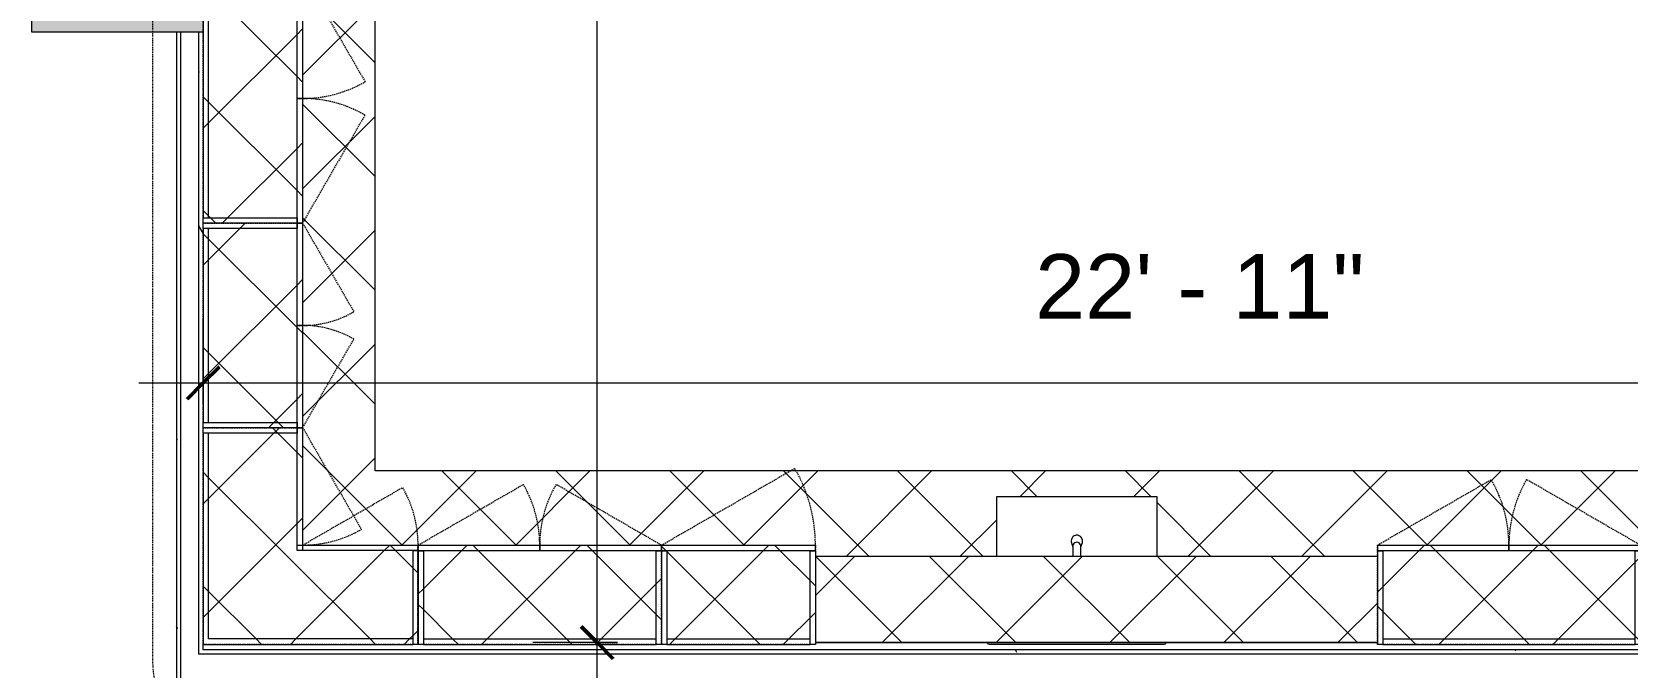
# Model space of a CAD drawing. Header units: inches. Extents: x 6664 to 8130, y 209 to 1287.
# Drawn here: x 7410.1 to 7632.9, y 619.3 to 708.1 of the extents above; entities that cross this region are included whole.
import ezdxf

# ---------------------------------------------------------------- set-up
doc = ezdxf.new("R2010")
doc.units = ezdxf.units.IN
doc.header["$MEASUREMENT"] = 0
for name, pattern in [('Dash', [0.25, 0.125, -0.125]), ('Dash Dot 3_16_', [0.3125, 0.1875, -0.0625, 0, -0.0625]), ('Hidden', [0.28125, 0.1875, -0.09375])]:
    doc.linetypes.add(name, pattern=pattern)
for name, color, linetype, lineweight in [('A-ANNO-DIMS', 211, 'Continuous', 9), ('A-ANNO-DIMS-96', 211, 'Continuous', 9), ('A-ANNO-SYMB', 150, 'Continuous', 9), ('A-WALL', 113, 'Continuous', 13), ('A-WALL-PATT', 111, 'Continuous', 13), ('I-WALL', 2, 'Continuous', 9), ('P-SANR-FIXT', 6, 'Continuous', 13), ('Q-CASE', 31, 'Continuous', 9), ('Q-CASE-HDLN', 31, 'Dash', 9), ('S-COLS', 52, 'Continuous', 13)]:
    doc.layers.add(name, color=color, linetype=linetype, lineweight=lineweight)
doc.styles.add('Swis721 Lt BT', font='swissl.ttf', dxfattribs={"height": 9})
doc.dimstyles.new('OTJ_-_3_32__Linear__1_2__Tolerance', dxfattribs={"dimscale": 12, "dimtxt": 9.497835, "dimasz": 0.375, "dimexe": 0.75, "dimexo": 0.5, "dimgap": 0.5, "dimtad": 1, "dimdec": 1, "dimrnd": 0.5, "dimzin": 3, "dimdsep": 46, "dimlunit": 4, "dimtxsty": 'Swis721 Lt BT', "dimblk1": 'OBLIQUE', "dimblk2": 'OBLIQUE', "dimsah": 1, "dimcen": 0.09, "dimdle": 0.75, "dimazin": 0, "dimtfac": 1, "dimtdec": 4, "dimtix": 1, "dimtmove": 0, "dimatfit": 3, "dimfxl": 1, "dimtvp": 1, "dimfrac": 2, "dimtolj": 1, "dimtzin": 0, "dimarcsym": 2})
doc.dimstyles.new('OTJ_-_3_32__Linear__1__Tolerance', dxfattribs={"dimscale": 12, "dimtxt": 9.497835, "dimasz": 0.375, "dimexe": 0.75, "dimexo": 0.5, "dimgap": 0.5, "dimtad": 1, "dimdec": 0, "dimzin": 3, "dimdsep": 46, "dimlunit": 4, "dimtxsty": 'Swis721 Lt BT', "dimblk1": 'OBLIQUE', "dimblk2": 'OBLIQUE', "dimsah": 1, "dimcen": 0.09, "dimdle": 0.75, "dimazin": 0, "dimtfac": 1, "dimtdec": 4, "dimtix": 1, "dimtmove": 0, "dimatfit": 3, "dimfxl": 1, "dimtvp": 1, "dimfrac": 2, "dimtolj": 1, "dimtzin": 0, "dimarcsym": 2})
pattern_1 = [(0, (0, 0), (30.72, 7.68), [1.267, -21.773, 1.267, -21.773, -122.88]), (0, (0, 0), (30.72, 7.68), [-46.08, 1.267, -44.813, 1.267, -21.773, -53.76]), (0, (0, 0), (30.72, 7.68), [-115.2, 1.267, -14.093, 1.267, -37.133]), (120, (11.52, 3.84), (-22.011075, 22.7643004), [1.267, -21.773, 1.267, -21.773, -122.88]), (120, (11.52, 3.84), (-22.011075, 22.7643004), [-46.08, 1.267, -44.813, 1.267, -21.773, -53.76]), (120, (11.52, 3.84), (-22.011075, 22.7643004), [-115.2, 1.267, -14.093, 1.267, -37.133]), (240, (15.36, 19.2), (-8.708925, -30.4443004), [1.267, -21.773, 1.267, -21.773, -122.88]), (240, (15.36, 19.2), (-8.708925, -30.4443004), [-46.08, 1.267, -44.813, 1.267, -21.773, -53.76]), (240, (15.36, 19.2), (-8.708925, -30.4443004), [-115.2, 1.267, -14.093, 1.267, -37.133])]
pattern_2 = [(225, (7499.984, 620.122), (7.954951, -7.954951), []), (315, (7499.984, 620.122), (7.954951, 7.954951), [])]
pattern_3 = [(315, (-650.777, 7431.627), (7.954951, 7.954951), []), (45, (-650.777, 7431.627), (-7.954951, 7.954951), [])]
pattern_4 = [(315, (-679.371, 7431.627), (7.954951, 7.954951), []), (45, (-679.371, 7431.627), (-7.954951, 7.954951), [])]
pattern_5 = [(315, (-620.495, 7431.627), (7.954951, 7.954951), []), (45, (-620.495, 7431.627), (-7.954951, 7.954951), [])]
pattern_6 = [(225, (7521.487, 620.122), (7.954951, -7.954951), []), (315, (7521.487, 620.122), (7.954951, 7.954951), [])]
pattern_7 = [(225, (7636.734, 620.122), (7.954951, -7.954951), []), (315, (7636.734, 620.122), (7.954951, 7.954951), [])]

# ---------------------------------------------------------------- blocks, each defined once
blk = doc.blocks.new('Concrete-Rectangular-Column - 24 x 24-V4-11th FLOOR CONSTRUCTION')
at = {"layer": 'S-COLS', "lineweight": 9}
blk.add_hatch(color=7, dxfattribs=at).paths.add_polyline_path([(-1.37, -12), (12, -12), (12, 12), (-12, 12), (-12, -12)], flags=0)
at = {"layer": 'S-COLS', "color": 8, "lineweight": 20}
for p, q in [((12, 12), (-12, 12)), ((-12, 12), (-12, -12)), ((-12, -12), (12, -12))]:
    blk.add_line(p, q, dxfattribs=at)
blk = doc.blocks.new('OPEN SHELF2 - OPEN SHELF-7792715-11th FLOOR CONSTRUCTION')
at = {"layer": 'Q-CASE'}
h = blk.add_hatch(dxfattribs=at)
h.set_pattern_fill('FP_11', color=256, style=0, pattern_type=2)
h.set_pattern_definition([(45, (-19.063, 43.397), (-7.954951, 7.954951), []), (135, (-19.063, 43.397), (-7.954951, -7.954951), [])])
h.paths.add_polyline_path([(7531.51, 666.18), (7578.93, 666.18), (7578.93, 678.18), (7500.43, 678.18), (7500.43, 666.18), (7525.75, 666.18)], flags=0)
for p, q in [((7578.93, 678.18), (7500.43, 678.18)), ((7500.43, 666.18), (7578.93, 666.18))]:
    blk.add_line(p, q, dxfattribs=at)
blk = doc.blocks.new('CW Cupbd Ohead1 - 37_h x 13 7_8_d - 2 Doors - 1 Shelf-8392833-11th FLOOR CONSTRUCTION')
at = {"layer": 'Q-CASE'}
h = blk.add_hatch(dxfattribs=at)
h.set_pattern_fill('FP_12', color=256, style=0, pattern_type=2)
h.set_pattern_definition(pattern_2)
h.paths.add_polyline_path([(2.75, -2.36), (2, -2.36), (2, -15.45), (2.75, -15.45), (2.75, -2.62)], flags=0)
h = blk.add_hatch(dxfattribs=at)
h.set_pattern_fill('FP_12', color=256, style=0, pattern_type=2)
h.set_pattern_definition(pattern_2)
h.paths.add_polyline_path([(27.38, -2.36), (2.75, -2.36), (2.75, -3.11), (35.25, -3.11), (35.25, -2.36)], flags=0)
h = blk.add_hatch(dxfattribs=at)
h.set_pattern_fill('FP_12', color=256, style=0, pattern_type=2)
h.set_pattern_definition(pattern_2)
h.paths.add_polyline_path([(35.25, -3.11), (2.75, -3.11), (2.75, -15.45), (35.25, -15.45), (35.25, -3.49)], flags=0)
h = blk.add_hatch(dxfattribs=at)
h.set_pattern_fill('FP_12', color=256, style=0, pattern_type=2)
h.set_pattern_definition(pattern_2)
h.paths.add_polyline_path([(36, -2.36), (35.25, -2.37), (35.25, -15.45), (36, -15.45), (36, -2.37)], flags=0)
h = blk.add_hatch(dxfattribs=at)
h.set_pattern_fill('FP_12', color=256, style=0, pattern_type=2)
h.set_pattern_definition(pattern_2)
h.paths.add_polyline_path([(2, -15.45), (2, -16.24), (19, -16.24), (19, -15.45), (2.75, -15.45)], flags=0)
h = blk.add_hatch(dxfattribs=at)
h.set_pattern_fill('FP_12', color=256, style=0, pattern_type=2)
h.set_pattern_definition(pattern_2)
h.paths.add_polyline_path([(36, -15.45), (19, -15.45), (19, -16.24), (36, -16.24), (36, -15.49)], flags=0)
for p, q in [((2, -2.36), (2.75, -2.36)), ((2, -15.45), (2, -2.36)), ((2.75, -2.36), (2.75, -15.45)), ((35.25, -2.36), (2.75, -2.36)), ((2.75, -3.11), (35.25, -3.11)), ((35.25, -2.36), (36, -2.36)), ((35.25, -15.45), (35.25, -2.36)), ((36, -15.45), (36, -2.36)), ((2, -15.45), (19, -15.45)), ((2, -15.45), (2, -16.24)), ((2.75, -15.45), (2, -15.45)), ((19, -16.24), (19, -15.45)), ((19, -15.45), (36, -15.45)), ((19, -15.45), (19, -16.24)), ((36, -15.45), (35.25, -15.45)), ((36, -16.24), (36, -15.45)), ((19, -16.24), (2, -16.24)), ((36, -16.24), (19, -16.24))]:
    blk.add_line(p, q, dxfattribs=at)
at = {"layer": 'Q-CASE', "linetype": 'Hidden'}
for p, q in [((2, -16.24), (16.72, -24.74)), ((36, -16.24), (21.27, -24.74))]:
    blk.add_line(p, q, dxfattribs=at)
for centre, start, end in [((2, -16.24), 330, 0.5), ((36, -16.24), 179.5, 210)]:
    blk.add_arc(centre, 17, start, end, dxfattribs=at)
at = {"layer": 'Q-CASE-HDLN'}
for p, q in [((2, -16.24), (2, -2.36)), ((2, -2.36), (36, -2.36)), ((36, -2.36), (36, -16.24)), ((36, -16.24), (2, -16.24))]:
    blk.add_line(p, q, dxfattribs=at)
blk = doc.blocks.new('CW Cupbd Ohead1 - 37_h x 13 7_8_d - 2 Doors - 1 Shelf-7802537-11th FLOOR CONSTRUCTION')
at = {"layer": 'Q-CASE'}
h = blk.add_hatch(dxfattribs=at)
h.set_pattern_fill('FP_13', color=256, style=0, pattern_type=2)
h.set_pattern_definition(pattern_3)
h.paths.add_polyline_path([(2, -2.76), (2, -15.45), (2.75, -15.45), (2.75, -2.36), (2, -2.36)], flags=0)
h = blk.add_hatch(dxfattribs=at)
h.set_pattern_fill('FP_13', color=256, style=0, pattern_type=2)
h.set_pattern_definition(pattern_3)
h.paths.add_polyline_path([(2.75, -2.86), (2.75, -3.11), (29.84, -3.11), (29.84, -2.36), (2.75, -2.36), (2.75, -2.76)], flags=0)
h = blk.add_hatch(dxfattribs=at)
h.set_pattern_fill('FP_13', color=256, style=0, pattern_type=2)
h.set_pattern_definition(pattern_3)
h.paths.add_polyline_path([(2.75, -15.45), (29.84, -15.45), (29.84, -3.11), (2.75, -3.11)], flags=0)
h = blk.add_hatch(dxfattribs=at)
h.set_pattern_fill('FP_13', color=256, style=0, pattern_type=2)
h.set_pattern_definition(pattern_3)
h.paths.add_polyline_path([(29.84, -2.67), (29.84, -15.45), (30.59, -15.45), (30.59, -2.36), (29.84, -2.36)], flags=0)
h = blk.add_hatch(dxfattribs=at)
h.set_pattern_fill('FP_13', color=256, style=0, pattern_type=2)
h.set_pattern_definition(pattern_3)
h.paths.add_polyline_path([(2, -15.49), (2, -16.24), (16.29, -16.24), (16.29, -15.45), (2, -15.45)], flags=0)
h = blk.add_hatch(dxfattribs=at)
h.set_pattern_fill('FP_13', color=256, style=0, pattern_type=2)
h.set_pattern_definition(pattern_3)
h.paths.add_polyline_path([(16.29, -15.45), (16.29, -16.24), (30.59, -16.24), (30.59, -15.45), (23.54, -15.45)], flags=0)
for p, q in [((2, -2.36), (2.75, -2.36)), ((2, -15.45), (2, -2.36)), ((2.75, -2.36), (2.75, -15.45)), ((29.84, -2.36), (2.75, -2.36)), ((2.75, -3.11), (29.84, -3.11)), ((29.84, -2.36), (30.59, -2.36)), ((29.84, -15.45), (29.84, -2.36)), ((30.59, -15.45), (30.59, -2.36)), ((2, -15.45), (16.29, -15.45)), ((2, -15.45), (2, -16.24)), ((2.75, -15.45), (2, -15.45)), ((16.29, -16.24), (16.29, -15.45)), ((16.29, -15.45), (30.59, -15.45)), ((16.29, -15.45), (16.29, -16.24)), ((30.59, -15.45), (29.84, -15.45)), ((30.59, -16.24), (30.59, -15.45)), ((16.29, -16.24), (2, -16.24)), ((30.59, -16.24), (16.29, -16.24))]:
    blk.add_line(p, q, dxfattribs=at)
at = {"layer": 'Q-CASE', "linetype": 'Hidden'}
for p, q in [((2, -16.24), (14.38, -23.39)), ((30.59, -16.24), (18.21, -23.39))]:
    blk.add_line(p, q, dxfattribs=at)
for centre, start, end in [((2, -16.24), 330, 0.5), ((30.59, -16.24), 179.5, 210)]:
    blk.add_arc(centre, 14.3, start, end, dxfattribs=at)
at = {"layer": 'Q-CASE-HDLN'}
for p, q in [((2, -16.24), (2, -2.36)), ((2, -2.36), (30.59, -2.36)), ((30.59, -2.36), (30.59, -16.24)), ((30.59, -16.24), (2, -16.24))]:
    blk.add_line(p, q, dxfattribs=at)
blk = doc.blocks.new('CW Cupbd Ohead1 - 37_h x 13 7_8_d - 2 Doors - 1 Shelf-7792961-11th FLOOR CONSTRUCTION')
at = {"layer": 'Q-CASE'}
h = blk.add_hatch(dxfattribs=at)
h.set_pattern_fill('FP_14', color=256, style=0, pattern_type=2)
h.set_pattern_definition(pattern_4)
h.paths.add_polyline_path([(2, -2.86), (2, -15.45), (2.75, -15.45), (2.75, -2.36), (2, -2.36), (2, -2.67)], flags=0)
h = blk.add_hatch(dxfattribs=at)
h.set_pattern_fill('FP_14', color=256, style=0, pattern_type=2)
h.set_pattern_definition(pattern_4)
h.paths.add_polyline_path([(2.75, -2.86), (2.75, -3.11), (36.12, -3.11), (36.12, -2.36), (2.75, -2.36), (2.75, -2.67)], flags=0)
h = blk.add_hatch(dxfattribs=at)
h.set_pattern_fill('FP_14', color=256, style=0, pattern_type=2)
h.set_pattern_definition(pattern_4)
h.paths.add_polyline_path([(2.75, -15.45), (36.12, -15.45), (36.12, -3.11), (2.75, -3.11)], flags=0)
h = blk.add_hatch(dxfattribs=at)
h.set_pattern_fill('FP_14', color=256, style=0, pattern_type=2)
h.set_pattern_definition(pattern_4)
h.paths.add_polyline_path([(36.12, -13.39), (36.12, -15.45), (36.87, -15.45), (36.87, -2.36), (36.12, -2.36), (36.12, -3.11)], flags=0)
h = blk.add_hatch(dxfattribs=at)
h.set_pattern_fill('FP_14', color=256, style=0, pattern_type=2)
h.set_pattern_definition(pattern_4)
h.paths.add_polyline_path([(2, -15.45), (2, -16.24), (19.43, -16.24), (19.43, -15.45)], flags=0)
h = blk.add_hatch(dxfattribs=at)
h.set_pattern_fill('FP_14', color=256, style=0, pattern_type=2)
h.set_pattern_definition(pattern_4)
h.paths.add_polyline_path([(19.43, -15.45), (19.43, -16.24), (36.87, -16.24), (36.87, -15.45), (25.21, -15.45)], flags=0)
for p, q in [((2, -2.36), (2.75, -2.36)), ((2, -15.45), (2, -2.36)), ((2.75, -2.36), (2.75, -15.45)), ((36.12, -2.36), (2.75, -2.36)), ((2.75, -3.11), (36.12, -3.11)), ((36.12, -2.36), (36.87, -2.36)), ((36.12, -15.45), (36.12, -2.36)), ((36.87, -15.45), (36.87, -2.36)), ((2, -15.45), (19.43, -15.45)), ((2, -15.45), (2, -16.24)), ((2.75, -15.45), (2, -15.45)), ((19.43, -16.24), (19.43, -15.45)), ((19.43, -15.45), (36.87, -15.45)), ((19.43, -15.45), (19.43, -16.24)), ((36.87, -15.45), (36.12, -15.45)), ((36.87, -16.24), (36.87, -15.45)), ((19.43, -16.24), (2, -16.24)), ((36.87, -16.24), (19.43, -16.24))]:
    blk.add_line(p, q, dxfattribs=at)
at = {"layer": 'Q-CASE', "linetype": 'Hidden'}
for p, q in [((2, -16.24), (17.1, -24.96)), ((36.87, -16.24), (21.77, -24.96))]:
    blk.add_line(p, q, dxfattribs=at)
for centre, start, end in [((2, -16.24), 330, 0.5), ((36.87, -16.24), 179.5, 210)]:
    blk.add_arc(centre, 17.44, start, end, dxfattribs=at)
at = {"layer": 'Q-CASE-HDLN'}
for p, q in [((2, -16.24), (2, -2.36)), ((2, -2.36), (36.87, -2.36)), ((36.87, -2.36), (36.87, -16.24)), ((36.87, -16.24), (2, -16.24))]:
    blk.add_line(p, q, dxfattribs=at)
blk = doc.blocks.new('CW Cupbd Ohead Cnr - 23_5_h x 13 7_8_d - 1 Shelf-7802572-11th FLOOR CONSTRUCTION')
at = {"layer": 'Q-CASE'}
h = blk.add_hatch(dxfattribs=at)
h.set_pattern_fill('FP_16', color=256, style=0, pattern_type=2)
h.set_pattern_definition(pattern_5)
h.paths.add_polyline_path([(2, -26.36), (2, -31.61), (2.75, -31.61), (2.75, -3.11), (31.53, -3.11), (31.53, -2.36), (2, -2.36), (2, -14.98)], flags=0)
h = blk.add_hatch(dxfattribs=at)
h.set_pattern_fill('FP_16', color=256, style=0, pattern_type=2)
h.set_pattern_definition(pattern_5)
h.paths.add_polyline_path([(2.75, -31.61), (15.12, -31.61), (15.12, -15.49), (31.53, -15.49), (31.53, -3.11), (2.75, -3.11), (2.75, -26.36)], flags=0)
h = blk.add_hatch(dxfattribs=at)
h.set_pattern_fill('FP_16', color=256, style=0, pattern_type=2)
h.set_pattern_definition(pattern_5)
h.paths.add_polyline_path([(31.53, -2.86), (31.53, -15.49), (32.28, -15.45), (32.28, -2.36), (31.53, -2.36), (31.53, -2.77)], flags=0)
h = blk.add_hatch(dxfattribs=at)
h.set_pattern_fill('FP_16', color=256, style=0, pattern_type=2)
h.set_pattern_definition(pattern_5)
h.paths.add_polyline_path([(15.87, -15.99), (15.87, -16.24), (32.28, -16.24), (32.28, -15.49), (15.87, -15.49)], flags=0)
h = blk.add_hatch(dxfattribs=at)
h.set_pattern_fill('FP_16', color=256, style=0, pattern_type=2)
h.set_pattern_definition(pattern_5)
h.paths.add_polyline_path([(15.12, -26.36), (15.12, -32.36), (15.87, -32.36), (15.87, -16.24), (15.12, -16.24)], flags=0)
h = blk.add_hatch(dxfattribs=at)
h.set_pattern_fill('FP_16', color=256, style=0, pattern_type=2)
h.set_pattern_definition(pattern_5)
h.paths.add_polyline_path([(2, -32.36), (15.12, -32.36), (15.12, -31.61), (2, -31.61)], flags=0)
for p, q in [((31.53, -2.36), (2, -2.36)), ((2, -2.36), (2, -31.61)), ((2.75, -31.61), (2.75, -3.11)), ((2.75, -3.11), (31.53, -3.11)), ((31.53, -2.36), (32.28, -2.36)), ((31.53, -15.49), (31.53, -2.36)), ((32.28, -15.49), (32.28, -2.36)), ((15.12, -16.24), (15.12, -15.49)), ((15.12, -15.49), (15.87, -15.49)), ((15.87, -15.49), (32.28, -15.49)), ((15.87, -15.49), (15.87, -16.24)), ((32.28, -15.49), (31.53, -15.49)), ((32.28, -16.24), (32.28, -15.49)), ((15.12, -32.36), (15.12, -16.24)), ((15.87, -16.24), (15.12, -16.24)), ((15.87, -16.24), (15.87, -32.36)), ((32.28, -16.24), (15.87, -16.24)), ((2, -32.36), (2, -31.61)), ((15.12, -31.61), (2, -31.61)), ((15.12, -32.36), (2, -32.36)), ((15.12, -31.61), (15.12, -32.36)), ((15.12, -32.36), (15.87, -32.36))]:
    blk.add_line(p, q, dxfattribs=at)
at = {"layer": 'Q-CASE', "linetype": 'Hidden'}
for p, q in [((15.87, -16.24), (23.93, -30.2)), ((32.28, -16.24), (18.07, -24.44))]:
    blk.add_line(p, q, dxfattribs=at)
for centre, radius, start, end in [((32.28, -16.24), 16.41, 179.5, 210), ((15.87, -16.24), 16.12, 269.5, 300)]:
    blk.add_arc(centre, radius, start, end, dxfattribs=at)
at = {"layer": 'Q-CASE-HDLN'}
for p, q in [((2, -2.36), (32.28, -2.36)), ((2, -32.36), (2, -2.36)), ((32.28, -2.36), (32.28, -16.24)), ((15.87, -16.24), (15.87, -32.36)), ((32.28, -16.24), (15.87, -16.24)), ((15.87, -32.36), (2, -32.36))]:
    blk.add_line(p, q, dxfattribs=at)
blk = doc.blocks.new('CW Cupbd Ohead1 - 37_h x 13 7_8_d - 1 Door - 1 Shelf-8392856-11th FLOOR CONSTRUCTION')
at = {"layer": 'Q-CASE'}
h = blk.add_hatch(dxfattribs=at)
h.set_pattern_fill('FP_17', color=256, style=0, pattern_type=2)
h.set_pattern_definition(pattern_6)
h.paths.add_polyline_path([(2, -2.36), (2, -15.45), (2.75, -15.45), (2.75, -2.36)], flags=0)
h = blk.add_hatch(dxfattribs=at)
h.set_pattern_fill('FP_17', color=256, style=0, pattern_type=2)
h.set_pattern_definition(pattern_6)
h.paths.add_polyline_path([(2.75, -2.36), (2.75, -3.11), (22.75, -3.11), (22.75, -2.36)], flags=0)
h = blk.add_hatch(dxfattribs=at)
h.set_pattern_fill('FP_17', color=256, style=0, pattern_type=2)
h.set_pattern_definition(pattern_6)
h.paths.add_polyline_path([(22.75, -3.11), (2.75, -3.11), (2.75, -15.45), (22.75, -15.45), (22.75, -4.46)], flags=0)
h = blk.add_hatch(dxfattribs=at)
h.set_pattern_fill('FP_17', color=256, style=0, pattern_type=2)
h.set_pattern_definition(pattern_6)
h.paths.add_polyline_path([(23.5, -2.36), (22.75, -2.36), (22.75, -15.45), (23.5, -15.45), (23.5, -2.62)], flags=0)
h = blk.add_hatch(dxfattribs=at)
h.set_pattern_fill('FP_17', color=256, style=0, pattern_type=2)
h.set_pattern_definition(pattern_6)
h.paths.add_polyline_path([(23.5, -15.45), (2, -15.45), (2, -16.24), (23.5, -16.24)], flags=0)
for p, q in [((2, -2.36), (2.75, -2.36)), ((2, -15.45), (2, -2.36)), ((2.75, -2.36), (2.75, -15.45)), ((22.75, -2.36), (2.75, -2.36)), ((2.75, -3.11), (22.75, -3.11)), ((22.75, -2.36), (23.5, -2.36)), ((22.75, -15.45), (22.75, -2.36)), ((23.5, -15.45), (23.5, -2.36)), ((2, -15.45), (23.5, -15.45)), ((2, -15.45), (2, -16.24)), ((2.75, -15.45), (2, -15.45)), ((23.5, -15.45), (22.75, -15.45)), ((23.5, -16.24), (23.5, -15.45)), ((23.5, -16.24), (2, -16.24))]:
    blk.add_line(p, q, dxfattribs=at)
at = {"layer": 'Q-CASE', "linetype": 'Hidden'}
blk.add_line((23.5, -16.24), (4.88, -26.99), dxfattribs=at)
blk.add_arc((23.5, -16.24), 21.5, 179.5, 210, dxfattribs=at)
at = {"layer": 'Q-CASE-HDLN'}
for p, q in [((2, -16.24), (2, -2.36)), ((2, -2.36), (23.5, -2.36)), ((23.5, -2.36), (23.5, -16.24)), ((23.5, -16.24), (2, -16.24))]:
    blk.add_line(p, q, dxfattribs=at)
blk = doc.blocks.new('Sink-Kitchen-KOHLER-Vault-K-3894 - Dual-Mount_4 Faucet Holes_ NA-Stainless Steel 2-7996901-11th FLOOR CONSTRUCTION')
at = {"layer": 'P-SANR-FIXT', "lineweight": 9}
blk.add_line((12.25, 9.48), (-12.25, 9.48), dxfattribs=at)
for centre, start, end in [((-12.25, 9.23), 90, 175.3636), ((12.25, 9.23), 4.6364, 90)]:
    blk.add_arc(centre, 0.25, start, end, dxfattribs=at)
blk = doc.blocks.new('Faucet-Kitchen_Sink-KOHLER-Simplice-K-647 - VS-Vibrant Stainless-7999717-11th FLOOR CONSTRUCTION')
at = {"layer": 'P-SANR-FIXT', "lineweight": 9}
for p, q in [((-0.58, -8.13), (-0.79, -8.75)), ((-0.58, -6.79), (-0.58, -8.13)), ((0.54, -8.15), (0.54, -6.79)), ((0.71, -8.66), (0.54, -8.15))]:
    blk.add_line(p, q, dxfattribs=at)
for centre, radius, start, end in [((-0.04, -8.98), 0.779, 163.0293, 253.0293), ((-0.02, -8.21), 0.567, 171.4765, 5.5757), ((-0.01, -8.98), 0.785, 283.7157, 24.2843), ((-0.02, -8.96), 0.806, 251.7517, 283.7157)]:
    blk.add_arc(centre, radius, start, end, dxfattribs=at)
blk = doc.blocks.new('CW Cupbd Ohead1 - 37_h x 13 7_8_d - 2 Doors - 1 Shelf-8517996-11th FLOOR CONSTRUCTION')
at = {"layer": 'Q-CASE'}
h = blk.add_hatch(dxfattribs=at)
h.set_pattern_fill('FP_18', color=256, style=0, pattern_type=2)
h.set_pattern_definition(pattern_7)
h.paths.add_polyline_path([(2, -2.36), (2, -15.45), (2.75, -15.45), (2.75, -2.36)], flags=0)
h = blk.add_hatch(dxfattribs=at)
h.set_pattern_fill('FP_18', color=256, style=0, pattern_type=2)
h.set_pattern_definition(pattern_7)
h.paths.add_polyline_path([(8.18, -2.36), (2.75, -2.36), (2.75, -3.11), (38, -3.11), (38, -2.36)], flags=0)
h = blk.add_hatch(dxfattribs=at)
h.set_pattern_fill('FP_18', color=256, style=0, pattern_type=2)
h.set_pattern_definition(pattern_7)
h.paths.add_polyline_path([(2.75, -3.11), (2.75, -15.45), (38, -15.45), (38, -3.11), (8.18, -3.11)], flags=0)
h = blk.add_hatch(dxfattribs=at)
h.set_pattern_fill('FP_18', color=256, style=0, pattern_type=2)
h.set_pattern_definition(pattern_7)
h.paths.add_polyline_path([(38, -2.36), (38, -15.45), (38.75, -15.45), (38.75, -2.36)], flags=0)
h = blk.add_hatch(dxfattribs=at)
h.set_pattern_fill('FP_18', color=256, style=0, pattern_type=2)
h.set_pattern_definition(pattern_7)
h.paths.add_polyline_path([(2, -15.45), (2, -16.24), (20.37, -16.24), (20.37, -15.45), (2.75, -15.45)], flags=0)
h = blk.add_hatch(dxfattribs=at)
h.set_pattern_fill('FP_18', color=256, style=0, pattern_type=2)
h.set_pattern_definition(pattern_7)
h.paths.add_polyline_path([(38.75, -15.45), (20.37, -15.45), (20.37, -16.24), (38.75, -16.24)], flags=0)
for p, q in [((2, -2.36), (2.75, -2.36)), ((2, -15.45), (2, -2.36)), ((2.75, -2.36), (2.75, -15.45)), ((38, -2.36), (2.75, -2.36)), ((2.75, -3.11), (38, -3.11)), ((38, -2.36), (38.75, -2.36)), ((38, -15.45), (38, -2.36)), ((38.75, -15.45), (38.75, -2.36)), ((2, -15.45), (20.37, -15.45)), ((2, -15.45), (2, -16.24)), ((2.75, -15.45), (2, -15.45)), ((20.37, -16.24), (20.37, -15.45)), ((20.37, -15.45), (38.75, -15.45)), ((20.37, -15.45), (20.37, -16.24)), ((38.75, -15.45), (38, -15.45)), ((38.75, -16.24), (38.75, -15.45)), ((20.37, -16.24), (2, -16.24)), ((38.75, -16.24), (20.37, -16.24))]:
    blk.add_line(p, q, dxfattribs=at)
at = {"layer": 'Q-CASE', "linetype": 'Hidden'}
for p, q in [((2, -16.24), (17.91, -25.42)), ((38.75, -16.24), (22.83, -25.42))]:
    blk.add_line(p, q, dxfattribs=at)
for centre, start, end in [((2, -16.24), 330, 0.5), ((38.75, -16.24), 179.5, 210)]:
    blk.add_arc(centre, 18.37, start, end, dxfattribs=at)
at = {"layer": 'Q-CASE-HDLN'}
for p, q in [((2, -16.24), (2, -2.36)), ((2, -2.36), (38.75, -2.36)), ((38.75, -2.36), (38.75, -16.24)), ((38.75, -16.24), (2, -16.24))]:
    blk.add_line(p, q, dxfattribs=at)
blk = doc.blocks.new('DIMBLOCK14-11th FLOOR CONSTRUCTION')
at = {"layer": 'A-ANNO-DIMS-96'}
for p, q in [((7489.01, 613.74), (7489.01, 857.23)), ((7491.83, 848.23), (7480.01, 848.23)), ((7489.01, 848.23), (7491.83, 848.23)), ((7491.83, 622.74), (7480.01, 622.74)), ((7489.01, 622.74), (7491.83, 622.74))]:
    blk.add_line(p, q, dxfattribs=at)
at = {"layer": 'A-ANNO-DIMS-96', "lineweight": 50}
for p, q in [((7489.01, 848.23), (7486.76, 850.48)), ((7489.01, 848.23), (7491.26, 845.98)), ((7489.01, 622.74), (7486.76, 624.99)), ((7489.01, 622.74), (7491.26, 620.49))]:
    blk.add_line(p, q, dxfattribs=at)
at = {"layer": 'A-ANNO-DIMS-96', "color": 0, "insert": (7471, 717.62), "char_height": 9, "width": 42.8759, "attachment_point": 1, "rotation": 90, "line_spacing_factor": 1.005062, "style": 'Swis721 Lt BT'}
blk.add_mtext('18\' - 9"', dxfattribs=at)
blk = doc.blocks.new('_Oblique')
at = {"color": 0, "linetype": 'ByBlock', "lineweight": -2}
blk.add_line((-0.5, -0.5), (0.5, 0.5), dxfattribs=at)
blk = doc.blocks.new('DIMBLOCK15-11th FLOOR CONSTRUCTION')
at = {"layer": 'A-ANNO-DIMS-96'}
for p, q in [((7708.74, 724.48), (7708.74, 650.03)), ((7708.74, 659.03), (7708.74, 724.48)), ((7433.99, 656.21), (7433.99, 668.03)), ((7424.99, 659.03), (7717.74, 659.03)), ((7433.99, 659.03), (7433.99, 656.21))]:
    blk.add_line(p, q, dxfattribs=at)
at = {"layer": 'A-ANNO-DIMS-96', "lineweight": 50}
for p, q in [((7433.99, 659.03), (7436.24, 661.28)), ((7708.74, 659.03), (7710.99, 661.28)), ((7433.99, 659.03), (7431.74, 656.78)), ((7708.74, 659.03), (7706.49, 656.78))]:
    blk.add_line(p, q, dxfattribs=at)
at = {"layer": 'A-ANNO-DIMS-96', "color": 0, "insert": (7550.18, 677.04), "char_height": 9, "width": 50.836, "attachment_point": 1, "line_spacing_factor": 1.005062, "style": 'Swis721 Lt BT'}
blk.add_mtext('22\' - 11"', dxfattribs=at)

msp = doc.modelspace()

# ---------------------------------------------------------------- hatches: boundary and pattern name
at = {"layer": 'A-WALL-PATT', "lineweight": 9}
h = msp.add_hatch(dxfattribs=at)
h.set_pattern_fill('FP_1', color=256, style=0, pattern_type=2)
h.set_pattern_definition(pattern_1)
h.paths.add_polyline_path([(7433.36, 492.36), (7433.36, 492.98), (7430.86, 492.98), (7430.84, 708.11), (7430.24, 708.11), (7430.24, 492.36), (7433.36, 492.36)], flags=0)
h.paths.add_polyline_path([(7430.24, 732.11), (7433.36, 732.11), (7433.36, 732.36), (7430.24, 732.36)], flags=0)
h = msp.add_hatch(dxfattribs=at)
h.set_pattern_fill('FP_1', color=256, style=0, pattern_type=2)
h.set_pattern_definition(pattern_1)
h.paths.add_polyline_path([(7433.99, 492.36), (7433.99, 612.11), (7433.36, 612.09), (7433.36, 492.36)], flags=0)
h.paths.add_polyline_path([(7433.36, 621.11), (7433.99, 621.11), (7433.99, 708.11), (7433.36, 708.11), (7433.36, 621.12)], flags=0)
h.paths.add_polyline_path([(7433.36, 732.11), (7433.99, 732.11), (7433.99, 732.36), (7433.36, 732.36)], flags=0)
h = msp.add_hatch(dxfattribs=at)
h.set_pattern_fill('FP_1', color=256, style=0, pattern_type=2)
h.set_pattern_definition(pattern_1)
h.paths.add_polyline_path([(7543.74, 621.11), (7708.24, 621.11), (7708.24, 621.73), (7433.99, 621.73), (7433.99, 621.11), (7543.24, 621.11)], flags=0)
at = {"layer": 'Q-CASE'}
h = msp.add_hatch(dxfattribs=at)
h.set_pattern_fill('FP_4', color=256, style=0, pattern_type=2)
h.set_pattern_definition([(45, (0, 0), (-7.954951, 7.954951), []), (135, (0, 0), (-7.954951, -7.954951), [])])
h.paths.add_polyline_path([(7447.86, 636.37), (7447.11, 636.37), (7447.11, 635.62), (7447.86, 635.62)], flags=0)
h.paths.add_polyline_path([(7537.58, 634.78), (7544.82, 634.78), (7544.82, 643.18), (7567.16, 643.18), (7567.16, 634.78), (7597.99, 634.78), (7597.99, 636.36), (7708.24, 636.36), (7708.24, 646.74), (7457.99, 646.74), (7457.99, 773.95), (7447.86, 773.95), (7447.86, 636.37), (7519.49, 636.36), (7519.49, 634.78), (7524.58, 634.78)], flags=0)

# ---------------------------------------------------------------- linework, layer by layer
at = {"layer": 'A-ANNO-SYMB', "linetype": 'Dash Dot 3_16_'}
msp.add_line((7426.91, 842.29), (7426.91, 620.02), dxfattribs=at)
msp.add_arc((7438.91, 620.02), 12, 180, 270, dxfattribs=at)
at = {"layer": 'A-WALL'}
for p, q in [((7430.86, 492.98), (7430.86, 708.11)), ((7433.36, 621.11), (7433.36, 708.11)), ((7708.86, 621.11), (7433.36, 621.11))]:
    msp.add_line(p, q, dxfattribs=at)
at = {"layer": 'I-WALL', "lineweight": 13}
for p, q in [((7430.24, 708.11), (7430.24, 492.36)), ((7433.99, 621.73), (7433.99, 622.49)), ((7708.24, 621.73), (7433.99, 621.73))]:
    msp.add_line(p, q, dxfattribs=at)
at = {"layer": 'Q-CASE'}
for p, q in [((7457.99, 646.74), (7457.99, 773.95)), ((7708.24, 646.74), (7457.99, 646.74)), ((7544.82, 634.78), (7544.82, 643.18)), ((7544.82, 643.18), (7567.16, 643.18)), ((7567.16, 643.18), (7567.16, 634.78)), ((7519.49, 622.74), (7597.99, 622.74))]:
    msp.add_line(p, q, dxfattribs=at)

# ---------------------------------------------------------------- block references
at = {"layer": 'P-SANR-FIXT', "lineweight": 9, "rotation": 180}
for name, p in [('Faucet-Kitchen_Sink-KOHLER-Simplice-K-647 - VS-Vibrant Stainless-7999717-11th FLOOR CONSTRUCTION', (7555.99, 627.99)), ('Sink-Kitchen-KOHLER-Vault-K-3894 - Dual-Mount_4 Faucet Holes_ NA-Stainless Steel 2-7996901-11th FLOOR CONSTRUCTION', (7555.99, 631.99))]:
    msp.add_blockref(name, p, dxfattribs=at)
at = {"layer": 'Q-CASE'}
for name, p, rotation in [('CW Cupbd Ohead1 - 37_h x 13 7_8_d - 2 Doors - 1 Shelf-7792961-11th FLOOR CONSTRUCTION', (7431.63, 679.37), 89.99999999999946), ('CW Cupbd Ohead1 - 37_h x 13 7_8_d - 2 Doors - 1 Shelf-7802537-11th FLOOR CONSTRUCTION', (7431.63, 650.78), 90), ('CW Cupbd Ohead Cnr - 23_5_h x 13 7_8_d - 1 Shelf-7802572-11th FLOOR CONSTRUCTION', (7431.63, 620.5), 90), ('CW Cupbd Ohead1 - 37_h x 13 7_8_d - 1 Door - 1 Shelf-8392856-11th FLOOR CONSTRUCTION', (7521.49, 620.12), 180), ('CW Cupbd Ohead1 - 37_h x 13 7_8_d - 2 Doors - 1 Shelf-8392833-11th FLOOR CONSTRUCTION', (7499.98, 620.12), 180), ('CW Cupbd Ohead1 - 37_h x 13 7_8_d - 2 Doors - 1 Shelf-8517996-11th FLOOR CONSTRUCTION', (7636.73, 620.12), 180)]:
    msp.add_blockref(name, p, dxfattribs=dict(at, rotation=rotation))
msp.add_blockref('OPEN SHELF2 - OPEN SHELF-7792715-11th FLOOR CONSTRUCTION', (19.06, -43.4), dxfattribs=at)
at = {"layer": 'S-COLS', "lineweight": 9}
msp.add_blockref('Concrete-Rectangular-Column - 24 x 24-V4-11th FLOOR CONSTRUCTION', (7421.99, 720.11), dxfattribs=at)

# ---------------------------------------------------------------- dimensions: what is measured, and where the dimension line sits
at = {"layer": 'A-ANNO-DIMS'}
dim = msp.add_linear_dim(base=(7489.01, 848.23), p1=(7485.83, 622.74), p2=(7485.83, 848.23), angle=90, dimstyle='OTJ_-_3_32__Linear__1__Tolerance', override={"dimpost": '<>', "dimfxl": 225.49413}, dxfattribs=at)
dim.commit()
dim.dimension.update_dxf_attribs({"geometry": 'DIMBLOCK14-11th FLOOR CONSTRUCTION', "text_midpoint": (7478.39, 735.49)})
dim = msp.add_linear_dim(base=(7708.73873036, 659.0256953), p1=(7433.98873036, 662.20767581), p2=(7708.73873036, 730.48456575), dimstyle='OTJ_-_3_32__Linear__1_2__Tolerance', override={"dimpost": '<>', "dimfxl": 283.10651}, dxfattribs=at)
dim.commit()
dim.dimension.update_dxf_attribs({"geometry": 'DIMBLOCK15-11th FLOOR CONSTRUCTION', "text_midpoint": (7571.36373036, 669.5256953)})

doc.saveas('drawing.dxf')
